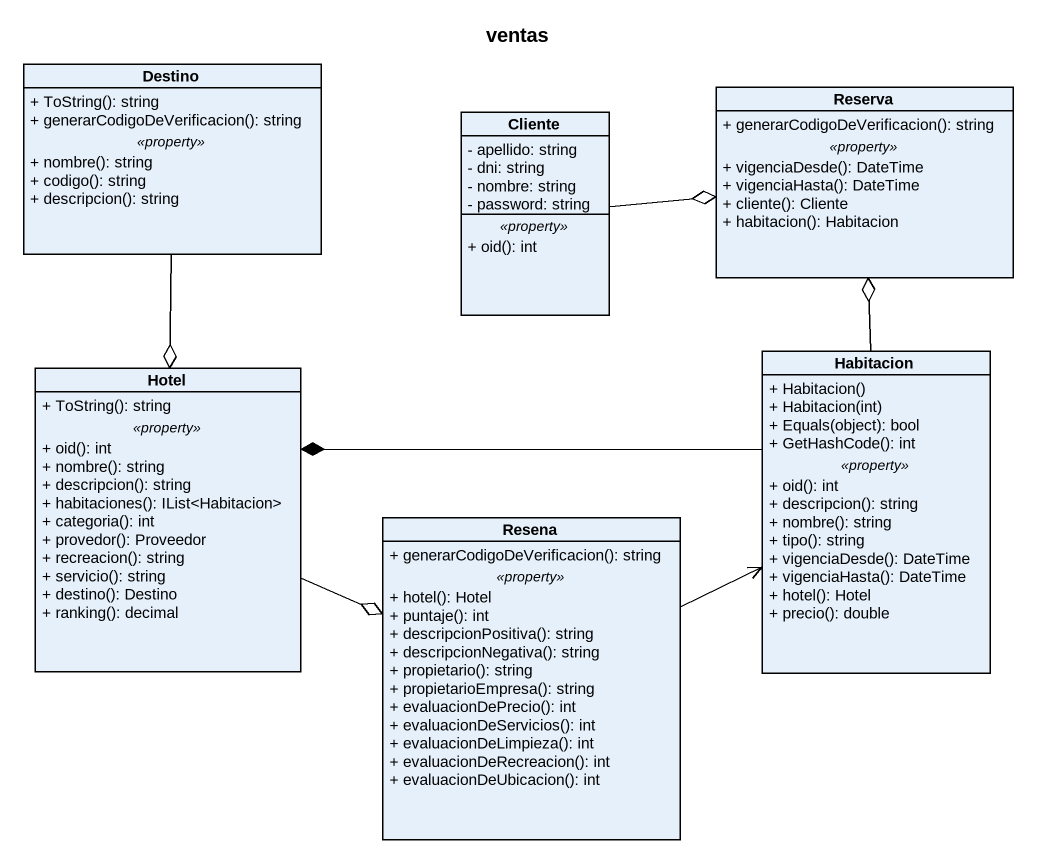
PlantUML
@startuml
title ventas
hide circle
hide empty members
skinparam classAttributeIconSize 0
class Destino {
  + ToString(): string
  + generarCodigoDeVerificacion(): string
  .. <<property>> ..
  + nombre(): string
  + codigo(): string
  + descripcion(): string
}
class Cliente {
  - apellido: string
  - dni: string
  - nombre: string
  - password: string
  .. <<property>> ..
  + oid(): int
}
class Reserva {
  + generarCodigoDeVerificacion(): string
  .. <<property>> ..
  + vigenciaDesde(): DateTime
  + vigenciaHasta(): DateTime
  + cliente(): Cliente
  + habitacion(): Habitacion
}
class Hotel {
  + ToString(): string
  .. <<property>> ..
  + oid(): int
  + nombre(): string
  + descripcion(): string
  + habitaciones(): IList<Habitacion>
  + categoria(): int
  + provedor(): Proveedor
  + recreacion(): string
  + servicio(): string
  + destino(): Destino
  + ranking(): decimal
}
class Habitacion {
  + Habitacion()
  + Habitacion(int)
  + Equals(object): bool
  + GetHashCode(): int
  .. <<property>> ..
  + oid(): int
  + descripcion(): string
  + nombre(): string
  + tipo(): string
  + vigenciaDesde(): DateTime
  + vigenciaHasta(): DateTime
  + hotel(): Hotel
  + precio(): double
}
class Resena {
  + generarCodigoDeVerificacion(): string
  .. <<property>> ..
  + hotel(): Hotel
  + puntaje(): int
  + descripcionPositiva(): string
  + descripcionNegativa(): string
  + propietario(): string
  + propietarioEmpresa(): string
  + evaluacionDePrecio(): int
  + evaluacionDeServicios(): int
  + evaluacionDeLimpieza(): int
  + evaluacionDeRecreacion(): int
  + evaluacionDeUbicacion(): int
}
Destino --o Hotel
Cliente -right-o Reserva
Hotel -right-o Resena
Habitacion -up-o Reserva
Habitacion -left-* Hotel
Resena -right-> Habitacion
@enduml
